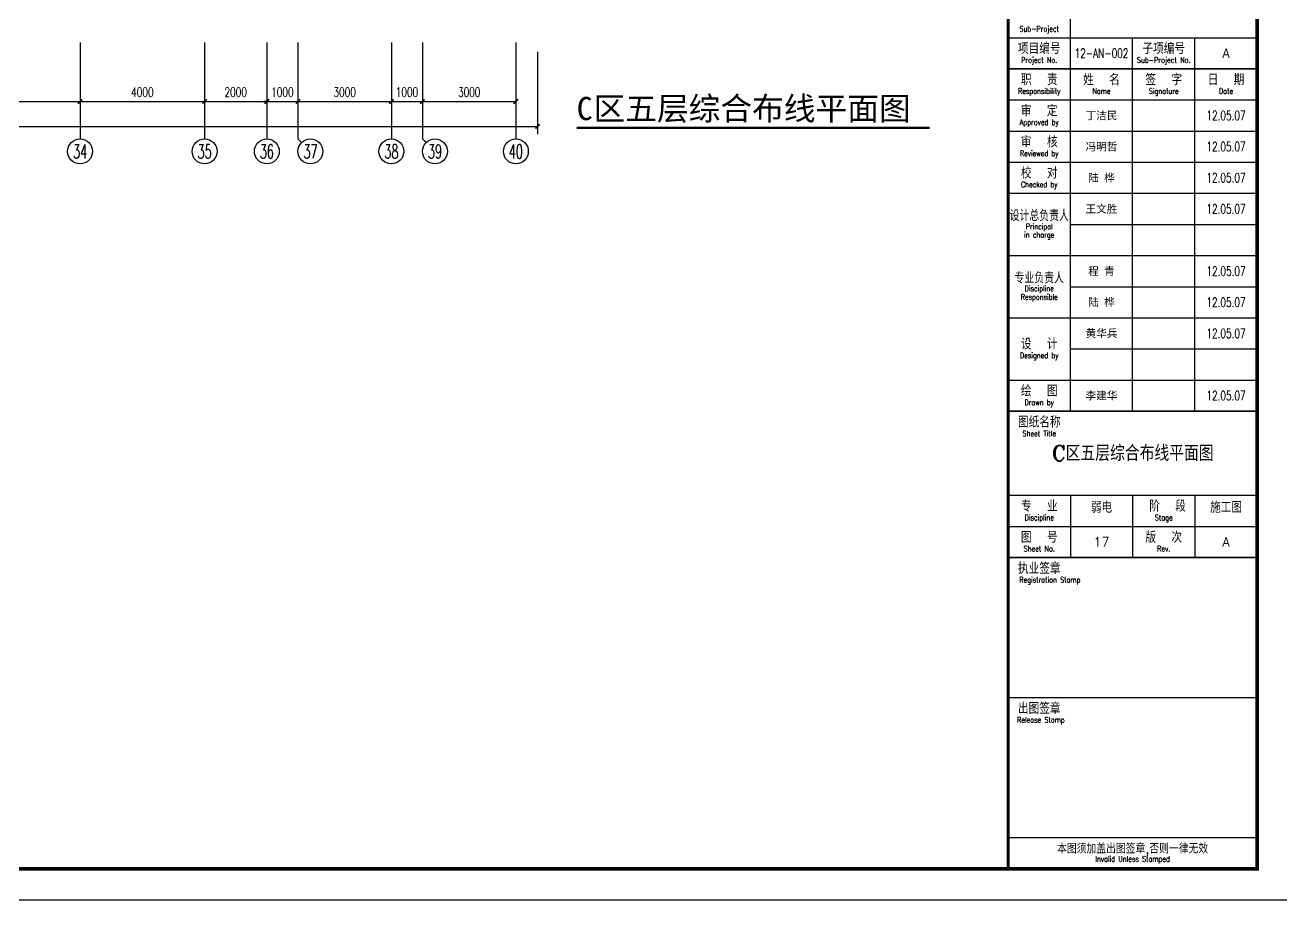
# Model space of a CAD drawing. Extents: x 190999 to 834799, y -200814 to 215286.
# Drawn here: x 507118 to 547462, y -96414 to -68309 of the extents above; entities that cross this region are included whole.
import ezdxf
from ezdxf.enums import TextEntityAlignment as Align

# ---------------------------------------------------------------- set-up
doc = ezdxf.new("R2010")
doc.units = 0
doc.header["$LTSCALE"] = 1000
doc.header["$MEASUREMENT"] = 0
for name, color, linetype in [('AXIS', 3, 'Continuous'), ('AXIS_TEXT', 7, 'Continuous'), ('DIM_SYMB', 3, 'Continuous'), ('PUB_TEXT', 7, 'Continuous'), ('图框', 189, 'Continuous')]:
    doc.layers.add(name, color=color, linetype=linetype)
doc.styles.add('_TCH_AXIS', font='COMPLEX', dxfattribs={"bigfont": 'GBCBIG'})
doc.styles.add('COMPLEX', font='COMPLEX')
doc.styles.add('DIM_FONT', font='SIMPLEX', dxfattribs={"width": 0.7, "bigfont": 'GBCBIG'})
doc.styles.add('HT', font='simhei.ttf')
doc.styles.add('TKZ1_tjhts.shx', font='tjromant.shx', dxfattribs={"bigfont": 'tjhts.shx'})
doc.styles.add('TKZ2_tjkts.shx', font='tjromant.shx', dxfattribs={"bigfont": 'tjkts.shx'})
doc.styles.add('车', font='simhei.ttf')
doc.dimstyles.new('DIMN', dxfattribs={"dimtxt": 300, "dimasz": 100, "dimexe": 250, "dimexo": 300, "dimgap": 150, "dimtad": 1, "dimdec": 0, "dimzin": 0, "dimdsep": 46, "dimtxsty": 'DIM_FONT', "dimblk": 'ARCHTICK', "dimcen": 0.09, "dimclrt": 7, "dimazin": 2, "dimtfac": 1, "dimtdec": 0, "dimtix": 1, "dimtmove": 2, "dimatfit": 3, "dimfxl": 0, "dimtolj": 1, "dimtzin": 0, "dimarcsym": 0})

# ---------------------------------------------------------------- blocks, each defined once
blk = doc.blocks.new('TJAD_TK_A0')
at = {"layer": '图框'}
for p, q in [((2092, -284.7), (2092, -154.7)), ((2072, -164.7), (2152, -164.7)), ((2112, -284.7), (2112, -164.7)), ((2132, -284.7), (2132, -164.7)), ((2072, -184.7), (2152, -184.7)), ((2072, -194.7), (2152, -194.7)), ((2072, -204.7), (2152, -204.7)), ((2072, -214.7), (2152, -214.7)), ((2092, -224.7), (2152, -224.7)), ((2072, -234.7), (2152, -234.7)), ((2092, -244.7), (2152, -244.7)), ((2072, -254.7), (2152, -254.7)), ((2092, -264.7), (2152, -264.7)), ((2072, -274.7), (2152, -274.7)), ((2072, -311.7), (2152, -311.7)), ((2092, -311.7), (2092, -331.7)), ((2112, -311.7), (2112, -331.7)), ((2132, -311.7), (2132, -331.7)), ((2072, -321.7), (2152, -321.7)), ((2072, -376.7), (2152, -376.7)), ((2072, -421.7), (2152, -421.7)), ((973, -441.7), (2162, -441.7))]:
    blk.add_line(p, q, dxfattribs=at)
at = {"layer": '图框', "const_width": 1.2}
blk.add_lwpolyline([(2152, -431.7), (2152, 389.3), (998, 389.3), (998, -431.7)], close=True, dxfattribs=at)
at = {"layer": '图框'}
for points, const_width in [([(2072, 389.3), (2072, -431.7)], 1), ([(2072, -174.7), (2152, -174.7)], 0.6), ([(2072, -284.7), (2152, -284.7)], 0.6), ([(2072, -331.7), (2152, -331.7)], 0.6)]:
    blk.add_lwpolyline(points, dxfattribs=dict(at, const_width=const_width))
at = {"layer": '图框', "style": 'TKZ2_tjkts.shx'}
for s, height, width, p in [('Sub-Project', 1.8, 0.8, (2082, -161.86)), ('Project No.', 1.8, 0.8, (2082, -171.86)), ('Sub-Project No.', 1.8, 0.7, (2122, -171.86)), ('Responsibility', 1.8, 0.8, (2082, -181.86)), ('Name', 1.8, 0.8, (2102, -181.86)), ('Signature', 1.8, 0.8, (2122, -181.86)), ('Date', 1.8, 0.8, (2142, -181.86)), ('Approved by', 1.8, 0.8, (2082, -191.86)), ('Reviewed by', 1.8, 0.8, (2082, -201.86)), ('Checked by', 1.8, 0.8, (2082, -211.86)), ('设计总负责人', 3.6, 0.8, (2082, -221.83)), ('Principal', 1.8, 0.8, (2082, -225.35)), ('in charge', 1.8, 0.8, (2082, -228)), ('专业负责人', 3.6, 0.8, (2082, -241.83)), ('Discipline', 1.8, 0.8, (2082, -245.28)), ('Responsible', 1.8, 0.8, (2082, -248)), ('Designed by', 1.8, 0.8, (2082, -266.76)), ('Drawn by', 1.8, 0.8, (2082, -281.86)), ('Sheet Title', 1.8, 0.8, (2082, -291.86)), ('Discipline', 1.8, 0.8, (2082, -318.86)), ('Stage', 1.8, 0.8, (2122, -318.86)), ('Sheet No.', 1.8, 0.8, (2082, -328.86)), ('Rev.', 1.8, 0.8, (2122, -328.86)), ('Registration Stamp', 1.8, 0.8, (2085.41, -338.86)), ('Release Stamp', 1.8, 0.8, (2082.52, -383.86)), ('Invalid Unless Stamped', 1.8, 0.8, (2112, -428.53))]:
    blk.add_text(s, height=height, dxfattribs=dict(at, width=width)).set_placement(p, align=Align.MIDDLE_CENTER)
for s, height, p in [('项目编号', 3.6, (2082, -168.16)), ('子项编号', 3.6, (2122, -168.16)), ('职  责', 3.6, (2082, -178.16)), ('姓  名', 3.6, (2102, -178.16)), ('签  字', 3.6, (2122, -178.16)), ('日  期', 3.6, (2142, -178.16)), ('审  定', 3.6, (2082, -188.16)), ('审  核', 3.6, (2082, -198.16)), ('校  对', 3.6, (2082, -208.16)), ('设  计', 3.6, (2082, -263.06)), ('绘  图', 3.6, (2082, -278.16)), ('图纸名称', 3.6, (2082, -288.16)), ('专  业', 3.6, (2082, -315.16)), (' 阶  段', 3.6, (2122, -315.16)), ('图  号', 3.6, (2082, -325.16)), ('版  次', 3.6, (2122, -325.16)), ('执业签章', 3.6, (2082, -335.16)), ('出图签章', 3.6, (2082, -380.16)), ('本图须加盖出图签章,否则一律无效', 3, (2112, -425.28))]:
    blk.add_text(s, height=height, dxfattribs=at).set_placement(p, align=Align.MIDDLE_CENTER)
at = {"layer": '图框', "color": 3, "style": 'TKZ1_tjhts.shx', "width": 0.7}
blk.add_text('12-AN-002', height=3, dxfattribs=at).set_placement((2102, -169.7), align=Align.MIDDLE_CENTER)
at = {"layer": '图框', "color": 3, "style": 'TKZ1_tjhts.shx'}
for s, height, p in [('A', 3, (2142, -169.7)), ('弱电', 3.6, (2102, -315.54)), ('施工图', 3.6, (2142, -315.54)), ('A', 3, (2142, -326.7))]:
    blk.add_text(s, height=height, dxfattribs=at).set_placement(p, align=Align.MIDDLE_CENTER)
at = {"layer": '图框', "color": 0, "style": '车'}
for s, p in [('丁洁民', (2102, -189.7)), ('冯明哲', (2102, -199.7)), ('陆 桦', (2102, -209.7)), ('王文胜', (2102, -219.7)), ('程 青', (2102, -239.7)), ('陆 桦', (2102, -249.7)), ('黄华兵', (2102, -259.7)), ('李建华', (2102, -279.7))]:
    blk.add_text(s, height=2.5, dxfattribs=at).set_placement(p, align=Align.MIDDLE_CENTER)
at = {"layer": '图框', "color": 0, "style": 'TKZ1_tjhts.shx', "width": 0.7}
for p in [(2142, -189.7), (2142, -199.7), (2142, -209.7), (2142, -219.7), (2142, -239.7), (2142, -249.7), (2142, -259.7), (2142, -279.7)]:
    blk.add_text('12.05.07', height=3, dxfattribs=at).set_placement(p, align=Align.MIDDLE_CENTER)
blk = doc.blocks.new('_ArchTick')
at = {"const_width": 0.5}
blk.add_lwpolyline([(-0.7, -0.7), (0.7, 0.7)], dxfattribs=at)
blk = doc.blocks.new('*D1438')
at = {"layer": 'AXIS', "color": 0, "lineweight": -2}
for p, q in [((519885, -69164), (519885, -71014)), ((522885, -69164), (522885, -71014)), ((519885, -70764), (522885, -70764))]:
    blk.add_line(p, q, dxfattribs=at)
at = {"layer": 'Defpoints', "color": 0}
for p in [(519885, -68864), (522885, -68864), (522885, -70764)]:
    blk.add_point(p, dxfattribs=at)
at = {"layer": 'AXIS', "color": 0, "lineweight": -2, "xscale": 100, "yscale": 100, "zscale": 100, "rotation": 180}
blk.add_blockref('_ArchTick', (519885, -70764), dxfattribs=at)
at = {"layer": 'AXIS', "color": 0, "lineweight": -2, "xscale": 100, "yscale": 100, "zscale": 100}
blk.add_blockref('_ArchTick', (522885, -70764), dxfattribs=at)
at = {"layer": 'AXIS', "color": 7, "insert": (521385, -70464), "char_height": 300, "attachment_point": 5, "style": 'DIM_FONT'}
blk.add_mtext('\\A1;3000', dxfattribs=at)
blk = doc.blocks.new('*D1439')
at = {"layer": 'AXIS', "color": 0, "lineweight": -2}
for p, q in [((518885, -69164), (518885, -71014)), ((519885, -69164), (519885, -71014)), ((518885, -70764), (519885, -70764))]:
    blk.add_line(p, q, dxfattribs=at)
at = {"layer": 'Defpoints', "color": 0}
for p in [(518885, -68864), (519885, -68864), (519885, -70764)]:
    blk.add_point(p, dxfattribs=at)
at = {"layer": 'AXIS', "color": 0, "lineweight": -2, "xscale": 100, "yscale": 100, "zscale": 100, "rotation": 180}
blk.add_blockref('_ArchTick', (518885, -70764), dxfattribs=at)
at = {"layer": 'AXIS', "color": 0, "lineweight": -2, "xscale": 100, "yscale": 100, "zscale": 100}
blk.add_blockref('_ArchTick', (519885, -70764), dxfattribs=at)
at = {"layer": 'AXIS', "color": 7, "insert": (519385, -70464), "char_height": 300, "attachment_point": 5, "style": 'DIM_FONT'}
blk.add_mtext('\\A1;1000', dxfattribs=at)
blk = doc.blocks.new('*D1440')
at = {"layer": 'AXIS', "color": 0, "lineweight": -2}
for p, q in [((515884, -69164), (515884, -71014)), ((518885, -69164), (518885, -71014)), ((515884, -70764), (518885, -70764))]:
    blk.add_line(p, q, dxfattribs=at)
at = {"layer": 'Defpoints', "color": 0}
for p in [(515884, -68864), (518885, -68864), (518885, -70764)]:
    blk.add_point(p, dxfattribs=at)
at = {"layer": 'AXIS', "color": 0, "lineweight": -2, "xscale": 100, "yscale": 100, "zscale": 100, "rotation": 180}
blk.add_blockref('_ArchTick', (515884, -70764), dxfattribs=at)
at = {"layer": 'AXIS', "color": 0, "lineweight": -2, "xscale": 100, "yscale": 100, "zscale": 100}
blk.add_blockref('_ArchTick', (518885, -70764), dxfattribs=at)
at = {"layer": 'AXIS', "color": 7, "insert": (517384, -70464), "char_height": 300, "attachment_point": 5, "style": 'DIM_FONT'}
blk.add_mtext('\\A1;3000', dxfattribs=at)
blk = doc.blocks.new('*D1441')
at = {"layer": 'AXIS', "color": 0, "lineweight": -2}
for p, q in [((514885, -69164), (514885, -71014)), ((515884, -69164), (515884, -71014)), ((514885, -70764), (514785, -70764)), ((514885, -70764), (515884, -70764)), ((515884, -70764), (515984, -70764))]:
    blk.add_line(p, q, dxfattribs=at)
at = {"layer": 'Defpoints', "color": 0}
for p in [(514885, -68864), (515884, -68864), (515884, -70764)]:
    blk.add_point(p, dxfattribs=at)
at = {"layer": 'AXIS', "color": 0, "lineweight": -2, "xscale": 100, "yscale": 100, "zscale": 100}
blk.add_blockref('_ArchTick', (514885, -70764), dxfattribs=at)
at = {"layer": 'AXIS', "color": 0, "lineweight": -2, "xscale": 100, "yscale": 100, "zscale": 100, "rotation": 180}
blk.add_blockref('_ArchTick', (515884, -70764), dxfattribs=at)
at = {"layer": 'AXIS', "color": 7, "insert": (515384, -70464), "char_height": 300, "attachment_point": 5, "style": 'DIM_FONT'}
blk.add_mtext('\\A1;1000', dxfattribs=at)
blk = doc.blocks.new('*D1442')
at = {"layer": 'AXIS', "color": 0, "lineweight": -2}
for p, q in [((512885, -69164), (512885, -71014)), ((514885, -69164), (514885, -71014)), ((512885, -70764), (514885, -70764))]:
    blk.add_line(p, q, dxfattribs=at)
at = {"layer": 'Defpoints', "color": 0}
for p in [(512885, -68864), (514885, -68864), (514885, -70764)]:
    blk.add_point(p, dxfattribs=at)
at = {"layer": 'AXIS', "color": 0, "lineweight": -2, "xscale": 100, "yscale": 100, "zscale": 100, "rotation": 180}
blk.add_blockref('_ArchTick', (512885, -70764), dxfattribs=at)
at = {"layer": 'AXIS', "color": 0, "lineweight": -2, "xscale": 100, "yscale": 100, "zscale": 100}
blk.add_blockref('_ArchTick', (514885, -70764), dxfattribs=at)
at = {"layer": 'AXIS', "color": 7, "insert": (513885, -70464), "char_height": 300, "attachment_point": 5, "style": 'DIM_FONT'}
blk.add_mtext('\\A1;2000', dxfattribs=at)
blk = doc.blocks.new('*D1443')
at = {"layer": 'AXIS', "color": 0, "lineweight": -2}
for p, q in [((508885, -69164), (508885, -71014)), ((512885, -69164), (512885, -71014)), ((508885, -70764), (512885, -70764))]:
    blk.add_line(p, q, dxfattribs=at)
at = {"layer": 'Defpoints', "color": 0}
for p in [(508885, -68864), (512885, -68864), (512885, -70764)]:
    blk.add_point(p, dxfattribs=at)
at = {"layer": 'AXIS', "color": 0, "lineweight": -2, "xscale": 100, "yscale": 100, "zscale": 100, "rotation": 180}
blk.add_blockref('_ArchTick', (508885, -70764), dxfattribs=at)
at = {"layer": 'AXIS', "color": 0, "lineweight": -2, "xscale": 100, "yscale": 100, "zscale": 100}
blk.add_blockref('_ArchTick', (512885, -70764), dxfattribs=at)
at = {"layer": 'AXIS', "color": 7, "insert": (510885, -70464), "char_height": 300, "attachment_point": 5, "style": 'DIM_FONT'}
blk.add_mtext('\\A1;4000', dxfattribs=at)
blk = doc.blocks.new('*D1444')
at = {"layer": 'AXIS', "color": 0, "lineweight": -2}
for p, q in [((500885, -69164), (500885, -71014)), ((508885, -69164), (508885, -71014)), ((500885, -70764), (508885, -70764))]:
    blk.add_line(p, q, dxfattribs=at)
at = {"layer": 'Defpoints', "color": 0}
for p in [(500885, -68864), (508885, -68864), (508885, -70764)]:
    blk.add_point(p, dxfattribs=at)
at = {"layer": 'AXIS', "color": 0, "lineweight": -2, "xscale": 100, "yscale": 100, "zscale": 100, "rotation": 180}
blk.add_blockref('_ArchTick', (500885, -70764), dxfattribs=at)
at = {"layer": 'AXIS', "color": 0, "lineweight": -2, "xscale": 100, "yscale": 100, "zscale": 100}
blk.add_blockref('_ArchTick', (508885, -70764), dxfattribs=at)
at = {"layer": 'AXIS', "color": 7, "insert": (504885, -70464), "char_height": 300, "attachment_point": 5, "style": 'DIM_FONT'}
blk.add_mtext('\\A1;8000', dxfattribs=at)
blk = doc.blocks.new('*D1453')
at = {"layer": 'AXIS', "color": 0, "lineweight": -2}
for p, q in [((446335, -69164), (446335, -71814)), ((523584, -69164), (523584, -71814)), ((446335, -71564), (523584, -71564))]:
    blk.add_line(p, q, dxfattribs=at)
at = {"layer": 'Defpoints', "color": 0}
for p in [(446335, -68864), (523584, -68864), (523584, -71564)]:
    blk.add_point(p, dxfattribs=at)
at = {"layer": 'AXIS', "color": 0, "lineweight": -2, "xscale": 100, "yscale": 100, "zscale": 100, "rotation": 180}
blk.add_blockref('_ArchTick', (446335, -71564), dxfattribs=at)
at = {"layer": 'AXIS', "color": 0, "lineweight": -2, "xscale": 100, "yscale": 100, "zscale": 100}
blk.add_blockref('_ArchTick', (523584, -71564), dxfattribs=at)
at = {"layer": 'AXIS', "color": 7, "insert": (484959, -71264), "char_height": 300, "attachment_point": 5, "style": 'DIM_FONT'}
blk.add_mtext('\\A1;77250', dxfattribs=at)
blk = doc.blocks.new('_AXISO')
blk.add_circle((0, 0), 0.5)
at = {"layer": 'AXIS_TEXT', "style": 'COMPLEX', "width": 1.041667}
blk.add_attdef('A', text='', height=0.56, dxfattribs=at).set_placement((-0.25, -0.28), (0.25, -0.28), align=Align.FIT)

msp = doc.modelspace()

# ---------------------------------------------------------------- linework, layer by layer
at = {"layer": 'AXIS'}
for p, q in [((508884.6, -68863.5), (508884.6, -71967.2)), ((512884.6, -68863.5), (512884.6, -71967.2)), ((514884.6, -68863.5), (514884.6, -71967.2)), ((515884.1, -68863.5), (515884.1, -71967.2)), ((518884.6, -68863.5), (518884.6, -71967.2)), ((519885, -68863.5), (519885, -71967.2)), ((522884.6, -68863.5), (522884.6, -71967.2)), ((516001.3, -72084.3), (515884.1, -71967.2)), ((520002.2, -72084.3), (519885, -71967.2))]:
    msp.add_line(p, q, dxfattribs=at)
at = {"layer": 'DIM_SYMB', "const_width": 70}
msp.add_lwpolyline([(524839.4, -71611.5), (536182.7, -71611.5)], dxfattribs=at)

# ---------------------------------------------------------------- block references
at = {"layer": 'AXIS'}
ref = msp.add_blockref('_AXISO', (508884.6, -72367.2), dxfattribs=dict(at, xscale=800, yscale=800, zscale=800))
ref.add_attrib('A', '34', dxfattribs={"layer": 'AXIS_TEXT', "height": 452.55, "style": '_TCH_AXIS', "width": 0.6}).set_placement((508658.3, -72593.5), (509110.9, -72593.5), align=Align.FIT)
ref = msp.add_blockref('_AXISO', (512884.6, -72367.2), dxfattribs=dict(at, xscale=800, yscale=800, zscale=800))
ref.add_attrib('A', '35', dxfattribs={"layer": 'AXIS_TEXT', "height": 452.55, "style": '_TCH_AXIS', "width": 0.636364}).set_placement((512658.3, -72593.5), (513110.9, -72593.5), align=Align.FIT)
ref = msp.add_blockref('_AXISO', (514884.6, -72367.2), dxfattribs=dict(at, xscale=800, yscale=800, zscale=800))
ref.add_attrib('A', '36', dxfattribs={"layer": 'AXIS_TEXT', "height": 452.55, "style": '_TCH_AXIS', "width": 0.636364}).set_placement((514658.3, -72593.5), (515110.9, -72593.5), align=Align.FIT)
ref = msp.add_blockref('_AXISO', (516284.1, -72367.2), dxfattribs=dict(at, xscale=800, yscale=800, zscale=800))
ref.add_attrib('A', '37', dxfattribs={"layer": 'AXIS_TEXT', "height": 452.55, "style": '_TCH_AXIS', "width": 0.636364}).set_placement((516057.9, -72593.5), (516510.4, -72593.5), align=Align.FIT)
ref = msp.add_blockref('_AXISO', (518884.6, -72367.2), dxfattribs=dict(at, xscale=800, yscale=800, zscale=800))
ref.add_attrib('A', '38', dxfattribs={"layer": 'AXIS_TEXT', "height": 452.55, "style": '_TCH_AXIS', "width": 0.636364}).set_placement((518658.3, -72593.5), (519110.9, -72593.5), align=Align.FIT)
ref = msp.add_blockref('_AXISO', (520285, -72367.2), dxfattribs=dict(at, xscale=800, yscale=800, zscale=800))
ref.add_attrib('A', '39', dxfattribs={"layer": 'AXIS_TEXT', "height": 452.55, "style": '_TCH_AXIS', "width": 0.636364}).set_placement((520058.7, -72593.5), (520511.3, -72593.5), align=Align.FIT)
ref = msp.add_blockref('_AXISO', (522884.6, -72367.2), dxfattribs=dict(at, xscale=800, yscale=800, zscale=800))
ref.add_attrib('A', '40', dxfattribs={"layer": 'AXIS_TEXT', "height": 452.55, "style": '_TCH_AXIS', "width": 0.6}).set_placement((522658.3, -72593.5), (523110.9, -72593.5), align=Align.FIT)
at = {"layer": '图框', "xscale": 100, "yscale": 100, "zscale": 100}
msp.add_blockref('TJAD_TK_A0', (331498.6, -52243.2), dxfattribs=at)

# ---------------------------------------------------------------- texts
at = {"layer": 'PUB_TEXT', "style": 'HT'}
for s, height, p in [('区五层综合布线平面图', 746.84, (525379.5, -71361.8)), ('C', 746.8, (524839.4, -71361.8))]:
    msp.add_text(s, height=height, dxfattribs=at).set_placement(p)
at = {"layer": '图框', "color": 3, "style": 'TKZ1_tjhts.shx'}
for s, height, p in [('C区五层综合布线平面图', 500, (542698.5, -82063.5)), ('17', 300, (541698.5, -84913.5))]:
    msp.add_text(s, height=height, dxfattribs=at).set_placement(p, align=Align.MIDDLE_CENTER)

# ---------------------------------------------------------------- dimensions: what is measured, and where the dimension line sits
at = {"layer": 'AXIS'}
for p1, p2, distance, picture, middle in [((446334.6, -68863.5), (523584.4, -68863.5), -2700, '*D1453', (484959.5, -71263.5)), ((500884.6, -68863.5), (508884.6, -68863.5), -1900, '*D1444', (504884.6, -70463.5)), ((508884.6, -68863.5), (512884.6, -68863.5), -1900, '*D1443', (510884.6, -70463.5)), ((512884.6, -68863.5), (514884.6, -68863.5), -1900, '*D1442', (513884.6, -70463.5)), ((514884.5799, -68863.5186), (515884.1331, -68863.5186), -1900, '*D1441', (515384.3565, -70463.5186)), ((515884.1331, -68863.5186), (518884.5799, -68863.5186), -1900, '*D1440', (517384.3565, -70463.5186)), ((518884.6, -68863.5), (519885, -68863.5), -1900, '*D1439', (519384.8, -70463.5)), ((519885, -68863.5), (522884.6, -68863.5), -1900, '*D1438', (521384.8, -70463.5))]:
    dim = msp.add_aligned_dim(p1=p1, p2=p2, distance=distance, dimstyle='DIMN', dxfattribs=at)
    dim.commit()
    dim.dimension.update_dxf_attribs({"geometry": picture, "text_midpoint": middle})

doc.saveas('drawing.dxf')
